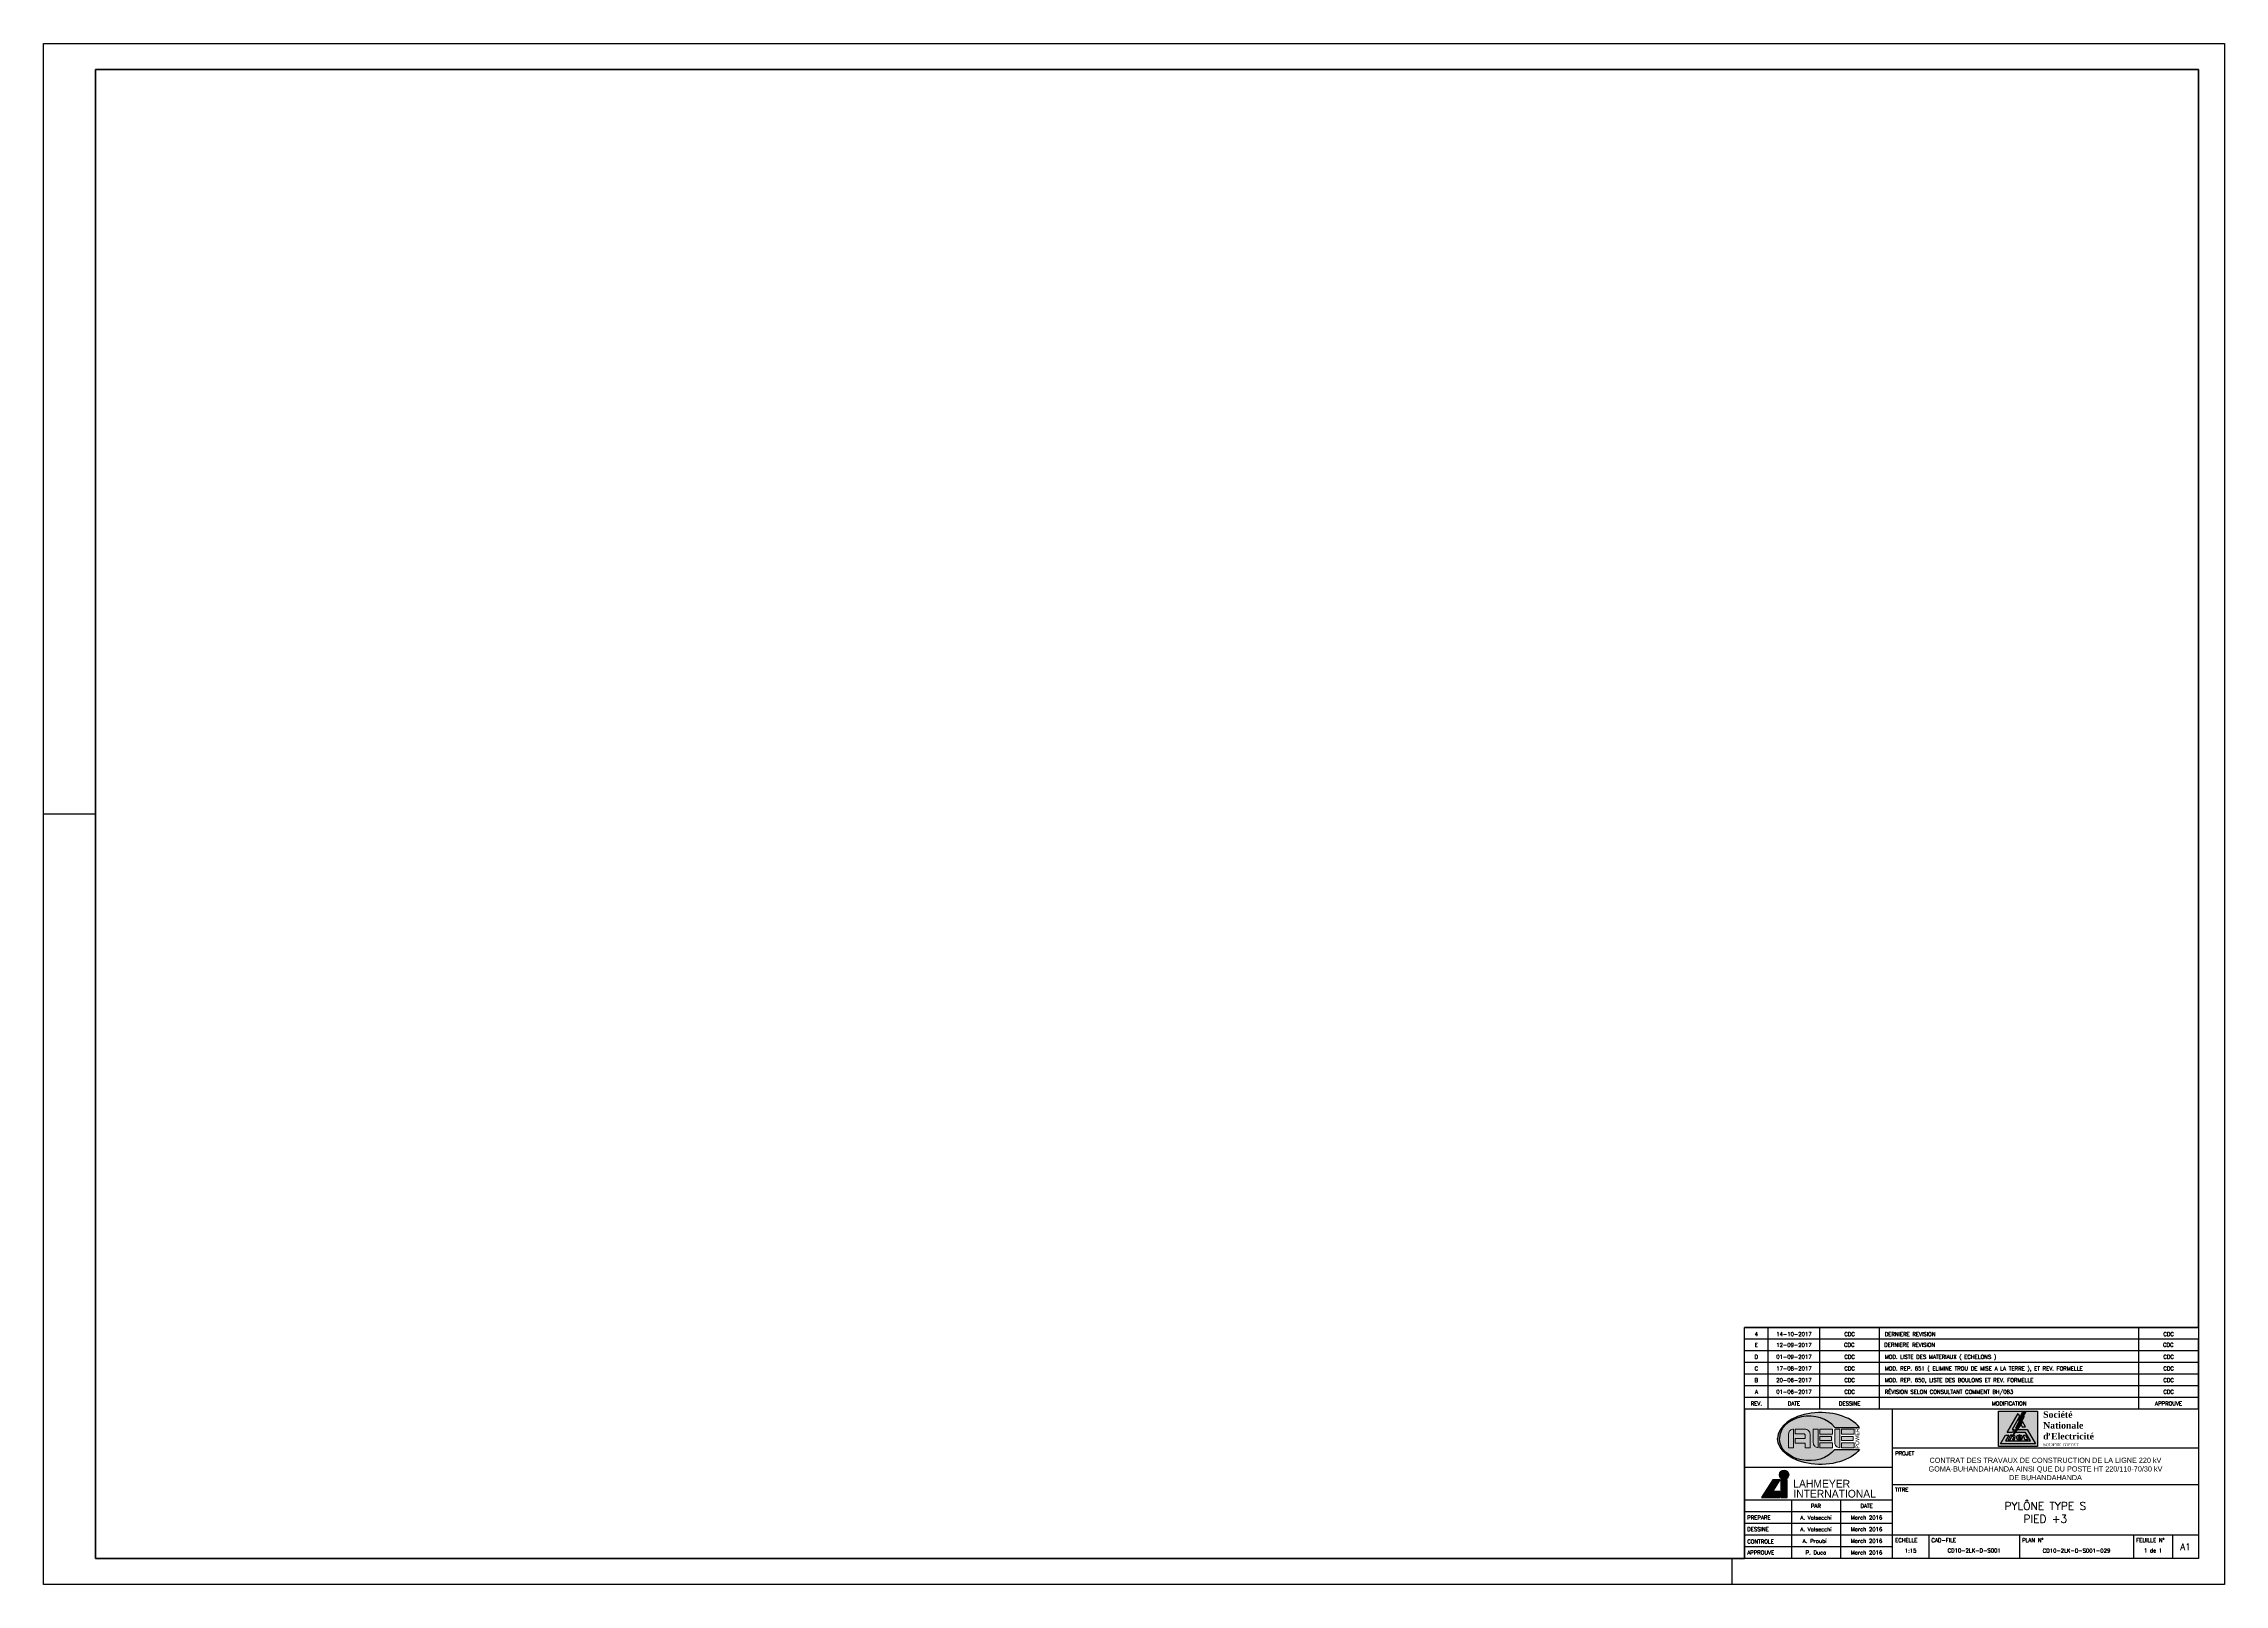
# Paper-space layout 'Layout1' of a CAD drawing. Header units: feet, sheet in millimetres. Extents: x 18 to 859, y 3 to 597.
# The model-space entities are those that its viewports show. They can reach past a viewport. Long polylines and large blocks are cut down to what shows.
import ezdxf
from ezdxf.enums import TextEntityAlignment as Align

# ---------------------------------------------------------------- set-up
doc = ezdxf.new("R2010")
doc.units = ezdxf.units.FT
doc.header["$LTSCALE"] = 150
doc.header["$MEASUREMENT"] = 0
for name, color, linetype in [('LS', 7, 'CONTINUOUS'), ('SELLO', 7, 'CONTINUOUS'), ('SELLO-MODIFI', 7, 'CONTINUOUS')]:
    doc.layers.add(name, color=color, linetype=linetype)
doc.styles.add('ARIAL', font='arial.ttf')
doc.styles.add('ROMANS', font='romans.shx', dxfattribs={"height": 2.5})
doc.styles.add('SWIS', font='swissl.ttf')
doc.styles.add('TIMES', font='times.ttf')
doc.styles.add('TIMESNEGRITA', font='timesbd.ttf')

# ---------------------------------------------------------------- blocks, each defined once
blk = doc.blocks.new('LOGO SNEL')
at = {"layer": 'SELLO'}
h = blk.add_hatch(color=170, dxfattribs=at)
h.paths.add_polyline_path([(-3.08, 6.8), (-18.08, 6.8), (-18.08, -6.8), (-3.08, -6.8)])
h.paths.add_polyline_path([(-7.65, 0.74), (-8.92, 0.74), (-9.49, 1.73), (-8.86, 2.83)], flags=16)
h.paths.add_polyline_path([(-8.27, 4.7), (-10.07, 1.41), (-9.68, 1.41), (-10.97, -0.35), (-7.02, -0.35), (-3.86, -5.82), (-17.3, -5.82), (-15.41, -2.54), (-14.14, -2.54), (-15.41, -4.72), (-5.76, -4.72), (-7.65, -1.44), (-11.77, -1.44), (-12.42, -2.33), (-11.14, 0.17), (-11.49, 0.35), (-10.07, 3.14), (-10.42, 3.31), (-8.86, 6.38), (-7.61, 6.48), (-8.59, 4.7)], flags=16)
h.paths.add_polyline_path([(-9.95, 4.72), (-12.88, -0.35), (-12.1, -0.35), (-12.73, -1.44), (-14.78, -1.44), (-10.58, 5.82)], flags=16)
h.paths.add_polyline_path([(-7.7, -2.54), (-6.81, -4.26), (-7.9, -4.26), (-8.53, -2.54)], flags=16)
h.paths.add_polyline_path([(-9.03, -2.9), (-8.93, -3.09), (-8.86, -3.32), (-8.85, -3.52), (-10.41, -3.52), (-10.38, -3.67), (-10.3, -3.76), (-10.29, -3.77), (-10.2, -3.81), (-10.08, -3.83), (-9.99, -3.84), (-9.86, -3.83), (-9.77, -3.8), (-9.67, -3.74), (-9.65, -3.71), (-8.86, -3.71), (-8.93, -3.87), (-9.08, -4.03), (-9.28, -4.14), (-9.49, -4.2), (-9.66, -4.23), (-9.86, -4.25), (-10.11, -4.26), (-10.37, -4.23), (-10.59, -4.18), (-10.79, -4.09), (-10.93, -3.99), (-11.07, -3.83), (-11.15, -3.62), (-11.17, -3.41), (-11.16, -3.21), (-11.09, -3), (-10.99, -2.87), (-10.89, -2.77), (-10.75, -2.68), (-10.55, -2.6), (-10.31, -2.55), (-10.07, -2.54), (-9.82, -2.54), (-9.57, -2.58), (-9.36, -2.66), (-9.18, -2.76)], flags=16)
h.paths.add_polyline_path([(-9.62, -3.12), (-9.59, -3.23), (-10.45, -3.23), (-10.38, -3.1), (-10.27, -3), (-10.12, -2.96), (-9.95, -2.95), (-9.73, -2.99)], flags=0)
h.paths.add_polyline_path([(-12.73, -2.84), (-12.72, -2.84, -0.53324), (-12.35, -3.38), (-12.71, -4.26), (-11.93, -4.26), (-11.72, -3.03, 0.387199), (-12, -2.58, 0.188481), (-12.93, -2.68), (-12.87, -2.54), (-13.47, -2.54), (-14.36, -4.26), (-13.57, -4.26), (-13.09, -3.08, -0.304428)], flags=16)
h = blk.add_hatch(color=50, dxfattribs=at)
h.paths.add_polyline_path([(-14.78, -1.44), (-12.73, -1.44), (-12.1, -0.35), (-12.88, -0.35), (-9.95, 4.72), (-10.58, 5.82)])
h.paths.add_polyline_path([(-8.86, 2.83), (-9.49, 1.73), (-8.92, 0.74), (-7.65, 0.74)])
h.paths.add_polyline_path([(-10.97, -0.35), (-11.77, -1.44), (-7.65, -1.44), (-5.76, -4.72), (-15.41, -4.72), (-14.14, -2.54), (-15.41, -2.54), (-17.3, -5.82), (-3.86, -5.82), (-7.02, -0.35)])
h.paths.add_polyline_path([(-7.7, -2.54), (-8.53, -2.54), (-7.9, -4.26), (-6.81, -4.26)], flags=17)
h.paths.add_polyline_path([(-8.95, -3.05), (-9.01, -2.95), (-9.07, -2.87), (-9.15, -2.79), (-9.23, -2.73), (-9.31, -2.68), (-9.41, -2.64), (-9.52, -2.6), (-9.63, -2.57), (-9.76, -2.55), (-9.89, -2.54), (-10.03, -2.54), (-10.11, -2.54), (-10.24, -2.55), (-10.37, -2.56), (-10.49, -2.59), (-10.6, -2.62), (-10.7, -2.66), (-10.79, -2.71), (-10.87, -2.76), (-10.9, -2.79), (-10.99, -2.87), (-11.05, -2.95), (-11.11, -3.05), (-11.14, -3.16), (-11.17, -3.27), (-11.17, -3.4), (-11.17, -3.44), (-11.16, -3.56), (-11.13, -3.67), (-11.09, -3.78), (-11.03, -3.87), (-10.96, -3.96), (-10.87, -4.03), (-10.83, -4.06), (-10.74, -4.11), (-10.64, -4.16), (-10.54, -4.19), (-10.42, -4.22), (-10.3, -4.24), (-10.17, -4.25), (-10.03, -4.26), (-9.92, -4.25), (-9.78, -4.25), (-9.66, -4.23), (-9.54, -4.21), (-9.43, -4.19), (-9.33, -4.15), (-9.24, -4.12), (-9.14, -4.06), (-9.04, -3.99), (-8.97, -3.91), (-8.91, -3.81), (-8.86, -3.71), (-9.62, -3.71), (-9.8, -3.82), (-10.04, -3.84), (-10.27, -3.79), (-10.38, -3.67), (-10.41, -3.52), (-8.85, -3.52), (-8.86, -3.38), (-8.88, -3.26), (-8.91, -3.15)], flags=17)
h.paths.add_polyline_path([(-9.59, -3.23), (-10.45, -3.23), (-10.38, -3.1), (-10.27, -3), (-10.12, -2.96), (-9.95, -2.95), (-9.73, -2.99), (-9.62, -3.12)], flags=16)
h.paths.add_polyline_path([(-12.35, -3.38), (-12.71, -4.26), (-11.93, -4.26), (-11.72, -3.03, 0.387199), (-12, -2.58, 0.188481), (-12.93, -2.68), (-12.87, -2.54), (-13.47, -2.54), (-14.36, -4.26), (-13.57, -4.26), (-13.09, -3.08, -0.304428), (-12.73, -2.84), (-12.72, -2.84, -0.53324)], flags=17)
blk.add_hatch(color=10, dxfattribs=at).paths.add_polyline_path([(-11.14, 0.17), (-11.49, 0.35), (-10.07, 3.14), (-10.42, 3.31), (-8.86, 6.38), (-7.61, 6.48), (-8.59, 4.7), (-8.27, 4.7), (-10.07, 1.41), (-9.68, 1.41), (-12.42, -2.33)])
at = {"layer": 'SELLO', "color": 170}
blk.add_lwpolyline([(-18.08, 6.8), (-3.08, 6.8), (-3.08, -6.8), (-18.08, -6.8)], close=True, dxfattribs=at)
at = {"layer": 'SELLO', "color": 50}
for points in [[(-14.78, -1.44), (-10.58, 5.82), (-9.95, 4.72), (-12.88, -0.35), (-12.1, -0.35), (-12.73, -1.44)], [(-8.92, 0.74), (-7.65, 0.74), (-8.86, 2.83), (-9.49, 1.73)], [(-10.9, -2.79), (-10.99, -2.87), (-11.05, -2.95), (-11.11, -3.05), (-11.14, -3.16), (-11.17, -3.27), (-11.17, -3.4), (-11.17, -3.44), (-11.16, -3.56), (-11.13, -3.67), (-11.09, -3.78), (-11.03, -3.87), (-10.96, -3.96), (-10.87, -4.03), (-10.83, -4.06), (-10.74, -4.11), (-10.64, -4.16), (-10.54, -4.19), (-10.42, -4.22), (-10.3, -4.24), (-10.17, -4.25), (-10.03, -4.26), (-9.92, -4.25), (-9.78, -4.25), (-9.66, -4.23), (-9.54, -4.21), (-9.43, -4.19), (-9.33, -4.15), (-9.24, -4.12), (-9.14, -4.06), (-9.04, -3.99), (-8.97, -3.91), (-8.91, -3.81), (-8.86, -3.71), (-9.65, -3.71), (-9.67, -3.74), (-9.77, -3.8), (-9.86, -3.83), (-9.99, -3.84), (-10.08, -3.83), (-10.2, -3.81), (-10.29, -3.77), (-10.3, -3.76), (-10.38, -3.67), (-10.41, -3.52), (-8.85, -3.52), (-8.86, -3.38), (-8.88, -3.26), (-8.91, -3.15), (-8.95, -3.05), (-9.01, -2.95), (-9.07, -2.87), (-9.15, -2.79), (-9.23, -2.73), (-9.31, -2.68), (-9.41, -2.64), (-9.52, -2.6), (-9.63, -2.57), (-9.76, -2.55), (-9.89, -2.54), (-10.03, -2.54), (-10.11, -2.54), (-10.24, -2.55), (-10.37, -2.56), (-10.49, -2.59), (-10.6, -2.62), (-10.7, -2.66), (-10.79, -2.71), (-10.87, -2.76)], [(-9.99, -2.95), (-10.12, -2.96), (-10.23, -2.99), (-10.29, -3.02), (-10.38, -3.1), (-10.43, -3.2), (-10.44, -3.23), (-9.59, -3.23), (-9.62, -3.12), (-9.7, -3.03), (-9.71, -3.02), (-9.8, -2.97), (-9.92, -2.95)], [(-6.81, -4.26), (-7.9, -4.26), (-8.53, -2.54), (-7.7, -2.54)]]:
    blk.add_lwpolyline(points, close=True, dxfattribs=at)
at = {"layer": 'SELLO', "color": 10}
blk.add_lwpolyline([(-11.14, 0.17), (-11.49, 0.35), (-10.07, 3.14), (-10.42, 3.31), (-8.86, 6.38), (-7.61, 6.48), (-8.59, 4.7), (-8.27, 4.7), (-10.07, 1.41), (-9.68, 1.41), (-12.42, -2.33)], close=True, dxfattribs=at)
at = {"layer": 'SELLO', "color": 50}
blk.add_lwpolyline([(-10.97, -0.35), (-7.02, -0.35), (-3.86, -5.82), (-17.3, -5.82), (-15.41, -2.54), (-14.14, -2.54), (-15.41, -4.72), (-5.76, -4.72), (-7.65, -1.44), (-11.77, -1.44)], dxfattribs=at)
blk.add_lwpolyline([(-12.73, -2.84), (-12.72, -2.84, -0.53324), (-12.35, -3.38), (-12.71, -4.26), (-11.93, -4.26), (-11.72, -3.03, 0.387199), (-12, -2.58, 0.188481), (-12.93, -2.68), (-12.87, -2.54), (-13.47, -2.54), (-14.36, -4.26), (-13.57, -4.26), (-13.09, -3.08, -0.304428)], format="xyb", close=True, dxfattribs=at)
at = {"layer": 'SELLO'}
for s, height, style, p in [('SOCIETE  D ETAT', 1.0938, 'TIMES', (-0.9, -6.16)), (',', 2.5, 'TIMESNEGRITA', (1, -1.03)), (',', 1.09, 'TIMES', (7.74, -5.24))]:
    blk.add_text(s, height=height, dxfattribs=dict(at, style=style)).set_placement(p, align=Align.MIDDLE_LEFT)
at = {"layer": 'SELLO', "insert": (-0.9, 1.28), "char_height": 2.5, "width": 21.0938, "attachment_point": 4, "style": 'TIMESNEGRITA'}
blk.add_mtext('Société\\PNationale\\Pd Electricité', dxfattribs=at)
blk = doc.blocks.new('LOGO LAHMEYER')
at = {"layer": 'SELLO', "true_color": 0x231f20}
h = blk.add_hatch(color=250, dxfattribs=at)
h.dxf.hatch_style = 1
h.paths.add_polyline_path([(-14.55, -5.31), (-12.12, -5.31), (-12.12, 1.57), (-14.55, 1.57)])
h.paths.add_polyline_path([(-14.98, -5.31), (-14.98, -2.89), (-17.59, -2.89), (-14.81, 1.57), (-17.67, 1.57), (-21.98, -5.31)])
at = {"layer": 'SELLO', "true_color": 0xee1c25}
h = blk.add_hatch(color=240, dxfattribs=at)
h.dxf.hatch_style = 1
edge = h.paths.add_edge_path()
edge.add_arc((-13.33, 3.51), 1.8, 0, 360)
at = {"layer": 'SELLO', "color": 250, "true_color": 0x231f20}
for points in [[(-14.98, -5.31), (-14.98, -2.89), (-17.59, -2.89), (-14.81, 1.57), (-17.67, 1.57), (-21.98, -5.31)], [(-14.55, -5.31), (-12.12, -5.31), (-12.12, 1.57), (-14.55, 1.57)]]:
    blk.add_lwpolyline(points, close=True, dxfattribs=at)
at = {"layer": 'SELLO', "color": 240, "true_color": 0xee1c25}
blk.add_circle((-13.33, 3.51), 1.8, dxfattribs=at)
at = {"layer": 'SELLO', "color": 250, "true_color": 0x231f20, "style": 'ARIAL', "width": 0.95}
blk.add_text('LAHMEYER', height=3, dxfattribs=at).set_placement((-9.74, 1.57), align=Align.TOP_LEFT)
blk.add_text('INTERNATIONAL', height=3, dxfattribs=at).set_placement((-9.74, -6.2), align=Align.BOTTOM_LEFT)
blk = doc.blocks.new('LOGO AEE')
at = {"layer": 'SELLO', "true_color": 0x2e4894}
h = blk.add_hatch(color=167, dxfattribs=at)
h.dxf.hatch_style = 1
edge = h.paths.add_edge_path()
edge.add_ellipse((0.8, 0), major_axis=(-16.61, 0), ratio=0.602151, start_angle=205.37693, end_angle=360)
edge.add_ellipse((0.8, 0), major_axis=(-16.61, 0), ratio=0.602151, start_angle=0, end_angle=154.62307)
edge.add_line((15.81, -4.29), (6.23, -4.29))
edge.add_ellipse((-3.66, 0), major_axis=(-11.43, 0), ratio=0.75, start_angle=0, end_angle=150, ccw=False)
edge.add_ellipse((-3.66, 0), major_axis=(-11.43, 0), ratio=0.75, start_angle=210, end_angle=360, ccw=False)
edge.add_line((6.23, 4.29), (15.81, 4.29))
at = {"layer": 'SELLO', "lineweight": 0, "true_color": 0x615b56}
h = blk.add_hatch(color=251, dxfattribs=at)
h.dxf.hatch_style = 1
h.paths.add_polyline_path([(13.74, 3.57), (8.83, 3.57), (8.83, 1.68), (13.74, 1.68)])
h.paths.add_polyline_path([(8.18, 3.57), (6.3, 3.57), (6.3, -1.63), (6.32, -1.93), (6.41, -2.33), (6.59, -2.68), (6.85, -3.01), (7.04, -3.19), (7.39, -3.4), (7.77, -3.53), (8.18, -3.57)])
h.paths.add_polyline_path([(13.33, 0.77), (8.83, 0.77), (8.83, -0.76), (13.33, -0.76)])
h.paths.add_polyline_path([(13.74, -1.73), (8.83, -1.73), (8.83, -3.57), (13.74, -3.57)])
h.paths.add_polyline_path([(5.41, 3.57), (0.49, 3.57), (0.49, 1.68), (5.41, 1.68)])
h.paths.add_polyline_path([(-0.15, 3.57), (-2.03, 3.57), (-2.03, -1.63), (-2.01, -1.93), (-1.91, -2.33), (-1.74, -2.68), (-1.48, -3.01), (-1.29, -3.19), (-0.94, -3.4), (-0.56, -3.53), (-0.15, -3.57)])
h.paths.add_polyline_path([(5, 0.77), (0.49, 0.77), (0.49, -0.76), (5, -0.76)])
h.paths.add_polyline_path([(5.41, -1.73), (0.49, -1.73), (0.49, -3.57), (5.41, -3.57)])
h.paths.add_polyline_path([(-9.67, 3.57), (-9.93, 3.56), (-10.33, 3.47), (-10.69, 3.29), (-11.01, 3.04), (-11.17, 2.88), (-11.38, 2.54), (-11.51, 2.15), (-11.55, 1.73), (-11.55, -3.57), (-9.67, -3.57)])
h.paths.add_polyline_path([(-5.34, 3.57), (-9.04, 3.57), (-9.04, 1.73), (-5.77, 1.73), (-5.59, 1.73), (-5.26, 1.56), (-5.2, 1.45), (-5.13, 1.02), (-5.13, -0.02), (-9.04, -0.02), (-9.04, -1.84), (-5.13, -1.84), (-5.13, -3.57), (-3.3, -3.57), (-3.3, 1.73), (-3.31, 1.99), (-3.41, 2.38), (-3.61, 2.73), (-3.89, 3.04), (-4.15, 3.25), (-4.51, 3.43), (-4.91, 3.54)])
at = {"layer": 'SELLO', "color": 251, "lineweight": 0, "true_color": 0x615b56}
for points in [[(-9.67, 3.57), (-9.93, 3.56), (-10.33, 3.47), (-10.69, 3.29), (-11.01, 3.04), (-11.17, 2.88), (-11.38, 2.54), (-11.51, 2.15), (-11.55, 1.73), (-11.55, -3.57), (-9.67, -3.57)], [(-5.34, 3.57), (-9.04, 3.57), (-9.04, 1.73), (-5.77, 1.73), (-5.59, 1.73), (-5.26, 1.56), (-5.2, 1.45), (-5.13, 1.02), (-5.13, -0.02), (-9.04, -0.02), (-9.04, -1.84), (-5.13, -1.84), (-5.13, -3.57), (-3.3, -3.57), (-3.3, 1.73), (-3.31, 1.99), (-3.41, 2.38), (-3.61, 2.73), (-3.89, 3.04), (-4.15, 3.25), (-4.51, 3.43), (-4.91, 3.54)], [(-0.15, 3.57), (-2.03, 3.57), (-2.03, -1.63), (-2.01, -1.93), (-1.91, -2.33), (-1.74, -2.68), (-1.48, -3.01), (-1.29, -3.19), (-0.94, -3.4), (-0.56, -3.53), (-0.15, -3.57)], [(5.41, 3.57), (0.49, 3.57), (0.49, 1.68), (5.41, 1.68)], [(5, 0.77), (0.49, 0.77), (0.49, -0.76), (5, -0.76)], [(8.18, 3.57), (6.3, 3.57), (6.3, -1.63), (6.32, -1.93), (6.41, -2.33), (6.59, -2.68), (6.85, -3.01), (7.04, -3.19), (7.39, -3.4), (7.77, -3.53), (8.18, -3.57)], [(13.74, 3.57), (8.83, 3.57), (8.83, 1.68), (13.74, 1.68)], [(13.33, 0.77), (8.83, 0.77), (8.83, -0.76), (13.33, -0.76)], [(5.41, -1.73), (0.49, -1.73), (0.49, -3.57), (5.41, -3.57)], [(13.74, -1.73), (8.83, -1.73), (8.83, -3.57), (13.74, -3.57)]]:
    blk.add_lwpolyline(points, close=True, dxfattribs=at)
at = {"layer": 'SELLO', "color": 167, "true_color": 0x2e4894}
for points in [[(6.23, 4.29), (15.81, 4.29)], [(6.23, -4.29), (15.81, -4.29)]]:
    blk.add_lwpolyline(points, dxfattribs=at)
for centre, major_axis, ratio, start_param in [((0.8, 0), (-16.61, 0), 0.602151, 3.584504), ((-3.66, 0), (-11.43, 0), 0.75, 3.665191)]:
    blk.add_ellipse(centre, major_axis=major_axis, ratio=ratio, start_param=start_param, end_param=6.283185, dxfattribs=at)
at = {"layer": 'SELLO', "color": 167, "true_color": 0x2e4894, "extrusion": (0, 0, -1)}
for centre, major_axis, ratio, start_param in [((-3.66, 0), (-11.43, 0), 0.75, 3.665191), ((0.8, 0), (-16.61, 0), 0.602151, 3.584504)]:
    blk.add_ellipse(centre, major_axis=major_axis, ratio=ratio, start_param=start_param, end_param=6.283185, dxfattribs=at)
at = {"layer": 'SELLO', "color": 13, "true_color": 0xd3505e, "style": 'SWIS'}
blk.add_text('POWER', height=1.5, rotation=90, dxfattribs=at).set_placement((14.91, 0), align=Align.MIDDLE)

psp = doc.layouts.get("Layout1")

# ---------------------------------------------------------------- linework, layer by layer
at = {"layer": 'LS', "color": 8}
psp.add_lwpolyline([(37.63, 587), (37.63, 13), (673.63, 13), (673.63, 102), (848.63, 102), (848.63, 587), (37.63, 587)], close=True, dxfattribs=at)
at = {"layer": 'SELLO'}
for p, q in [((37.63, 300), (17.63, 300)), ((668.63, 13), (668.63, 3))]:
    psp.add_line(p, q, dxfattribs=at)
at = {"layer": 'SELLO', "color": 2}
for p, q in [((848.61, 102), (673.61, 102)), ((682.63, 70.5), (682.63, 102)), ((702.63, 70.5), (702.63, 102)), ((725.63, 70.5), (725.63, 102)), ((825.63, 70.5), (825.63, 102)), ((848.63, 97.5), (673.63, 97.5)), ((848.63, 93), (673.63, 93)), ((848.63, 88.5), (673.63, 88.5)), ((848.63, 84), (673.63, 84)), ((848.63, 84), (673.63, 84)), ((848.63, 84), (673.63, 84)), ((848.63, 79.5), (673.63, 79.5)), ((848.63, 79.5), (673.63, 79.5)), ((848.63, 79.5), (673.63, 79.5)), ((730.63, 41.5), (730.63, 70.5)), ((848.63, 55.5), (730.63, 55.5)), ((730.63, 48), (673.63, 48)), ((730.63, 35.5), (673.63, 35.5)), ((691.63, 35.5), (691.63, 13)), ((710.63, 35.5), (710.63, 13)), ((730.63, 31), (673.63, 31)), ((730.63, 26.5), (673.63, 26.5)), ((730.63, 22), (673.63, 22)), ((730.63, 17.5), (673.63, 17.5)), ((730.63, 13), (730.63, 22)), ((744.63, 22), (744.63, 13)), ((779.63, 22), (779.63, 13)), ((823.63, 22), (823.63, 13)), ((838.63, 22), (838.63, 13))]:
    psp.add_line(p, q, dxfattribs=at)
at = {"layer": 'SELLO', "color": 8}
for p, q in [((673.63, 70.5), (673.63, 97.5)), ((848.63, 70.5), (848.63, 97.5)), ((673.63, 70.5), (673.63, 13)), ((848.63, 70.5), (673.63, 70.5)), ((848.63, 70.5), (848.63, 13)), ((848.63, 13), (673.63, 13))]:
    psp.add_line(p, q, dxfattribs=at)
at = {"layer": 'SELLO', "color": 3}
psp.add_line((848.63, 75), (673.63, 75), dxfattribs=at)
at = {"layer": 'SELLO'}
psp.add_lwpolyline([(17.63, 597), (858.63, 597), (858.63, 3), (17.63, 3)], close=True, dxfattribs=at)
at = {"layer": 'SELLO', "color": 8}
psp.add_lwpolyline([(37.63, 587), (848.63, 587), (848.63, 13), (37.63, 13)], close=True, dxfattribs=at)
at = {"layer": 'SELLO', "color": 5}
psp.add_lwpolyline([(730.63, 41.5), (848.63, 41.5), (848.63, 22), (730.63, 22)], close=True, dxfattribs=at)

# ---------------------------------------------------------------- block references
at = {"layer": 'SELLO', "color": 4}
for name, p in [('LOGO AEE', (702.13, 59.25)), ('LOGO LAHMEYER', (702.13, 41.75))]:
    psp.add_blockref(name, p, dxfattribs=at)
at = {"layer": 'SELLO'}
psp.add_blockref('LOGO SNEL', (789.63, 63), dxfattribs=at)

# ---------------------------------------------------------------- texts
at = {"layer": 'SELLO', "color": 2, "style": 'ROMANS'}
for s, height, p in [('REV.', 1.5, (678.13, 72.75)), ('DATE', 1.5, (692.63, 72.75)), ('DESSINE', 1.5, (714.13, 72.75)), ('MODIFICATION', 1.5, (775.63, 72.75)), ('APPROUVE', 1.5, (837.13, 72.75)), ('PAR', 1.5, (701.13, 33.25)), ('DATE', 1.5, (720.63, 33.25)), ('A. Valsecchi', 1.5, (701.13, 28.75)), ('March 2016', 1.5, (720.63, 28.75)), ('A. Valsecchi', 1.5, (701.13, 24.25)), ('A. Proubi ', 1.5, (701.13, 19.75)), ('March 2016', 1.5, (720.63, 24.25)), ('March 2016', 1.5, (720.63, 19.75)), ('A1', 2.5, (843.63, 17.5)), ('P. Duca', 1.5, (701.13, 15.25)), ('March 2016', 1.5, (720.63, 15.25))]:
    psp.add_text(s, height=height, dxfattribs=at).set_placement(p, align=Align.MIDDLE)
for s, p in [('PROJET', (731.63, 53.5)), ('TITRE', (731.63, 39.5)), ('PREPARE', (674.63, 28.75)), ('CONTROLE', (674.63, 19.5)), ('DESSINE', (674.63, 24.25)), ('ECHELLE', (731.63, 20)), ('CAD-FILE', (745.63, 20)), ('PLAN N%%D', (780.63, 20)), ('FEUILLE N%%D', (824.63, 20)), ('APPROUVE', (674.63, 15.25))]:
    psp.add_text(s, height=1.5, dxfattribs=at).set_placement(p, align=Align.MIDDLE_LEFT)
for s, p in [('1:15', (737.63, 15.25)), ('CD10-2LK-D-S001', (762.13, 15.32)), ('1 de 1', (831.13, 15.32))]:
    psp.add_text(s, height=1.5, dxfattribs=at).set_placement(p, align=Align.CENTER)
at = {"layer": 'SELLO', "color": 3, "style": 'ROMANS'}
psp.add_text('CD10-2LK-D-S001-029', height=1.5, dxfattribs=at).set_placement((801.63, 15.25), align=Align.CENTER)
at = {"layer": 'SELLO', "attachment_point": 5}
for s, insert, char_height, style in [('{\\C2;CONTRAT DES TRAVAUX DE CONSTRUCTION DE LA LIGNE 220 kV GOMA-BUHANDAHANDA AINSI QUE DU POSTE HT 220/110-70/30 kV\\PDE BUHANDAHANDA}', (789.63, 47.5), 2, 'ARIAL'), ('{\\C4;PYLÔNE TYPE S\\P\\C3;PIED +3}', (789.63, 30.75), 3, 'ROMANS')]:
    psp.add_mtext_dynamic_manual_height_columns(s, width=118, gutter_width=12.5, heights=[0], dxfattribs=dict(at, insert=insert, char_height=char_height, style=style))
at = {"layer": 'SELLO-MODIFI', "color": 2, "style": 'ROMANS'}
for s, p in [('4', (678.14, 99.48)), ('E', (678.11, 95.27)), ('12-09-2017', (692.61, 95.27)), ('14-10-2017', (692.64, 99.48)), ('CDC', (713.99, 95.33)), ('CDC', (714.14, 99.48)), ('CDC', (836.99, 95.33)), ('CDC', (837.14, 99.48)), ('C', (678.13, 86.25)), ('D', (678.13, 90.75)), ('01-09-2017', (692.63, 90.75)), ('17-08-2017', (692.63, 86.25)), ('CDC', (714.13, 90.75)), ('CDC', (714.13, 86.25)), ('CDC', (837.13, 90.75)), ('CDC', (837.13, 86.25)), ('A', (678.13, 77.25)), ('B', (678.13, 81.75)), ('20-06-2017', (692.63, 81.75)), ('01-06-2017', (692.63, 77.25)), ('CDC', (714.13, 81.75)), ('CDC', (714.13, 77.25)), ('CDC', (837.13, 81.75)), ('CDC', (837.13, 77.25))]:
    psp.add_text(s, height=1.5, dxfattribs=at).set_placement(p, align=Align.MIDDLE)
for s, p in [('DERNIERE REVISION', (727.49, 95.33)), ('DERNIERE REVISION', (727.64, 99.48)), ('MOD. LISTE DES MATERIAUX ( ECHELONS )', (727.63, 90.75)), ('MOD. REP. 651 ( ELIMINE TROU DE MISE A LA TERRE ), ET REV. FORMELLE', (727.63, 86.25)), ('MOD. REP. 650, LISTE DES BOULONS ET REV. FORMELLE', (727.63, 81.75)), ('RÉVISION SELON CONSULTANT COMMENT BH/083', (727.63, 77.25))]:
    psp.add_text(s, height=1.5, dxfattribs=at).set_placement(p, align=Align.MIDDLE_LEFT)

doc.saveas('drawing.dxf')
